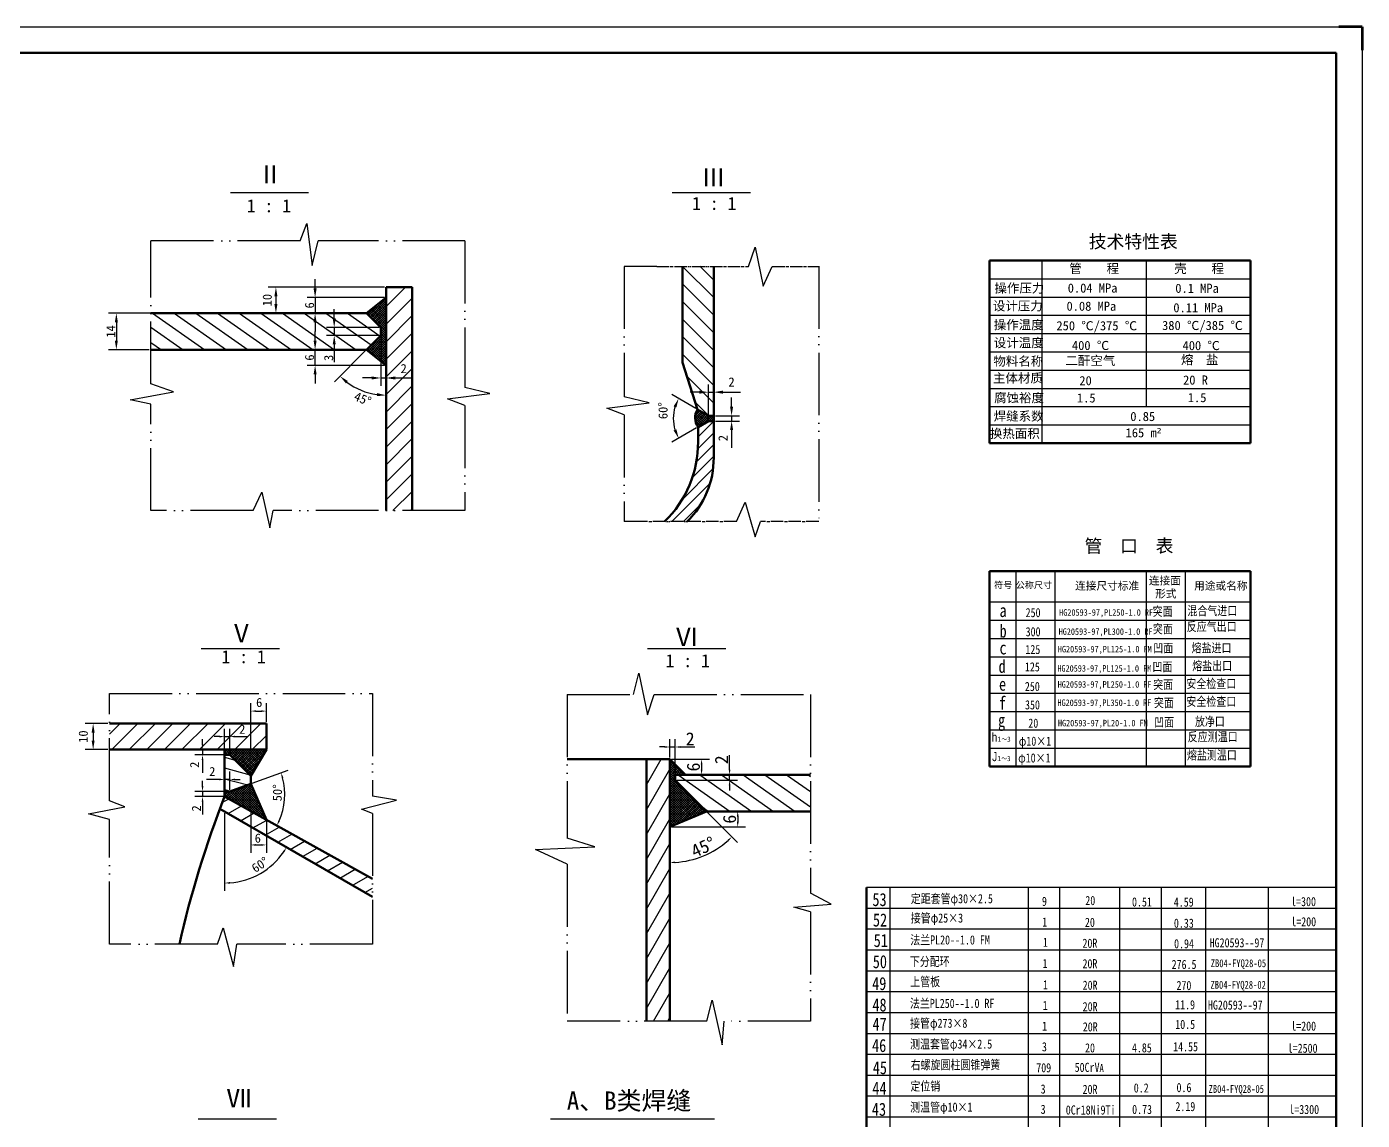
# Model space of a CAD drawing. Header units: millimetres. Extents: x 979 to 2168, y 348 to 1189.
# Drawn here: x 1656 to 2168, y 770 to 1189 of the extents above; entities that cross this region are included whole.
import ezdxf

# ---------------------------------------------------------------- set-up
doc = ezdxf.new("R2010")
doc.units = ezdxf.units.MM
doc.linetypes.add('ACAD_ISO05W100', pattern=[33, 24, -3, 0, -3, 0, -3])
for name, color, linetype in [('剖面线', 4, 'Continuous'), ('文字', 9, 'Continuous'), ('标注线', 3, 'Continuous')]:
    doc.layers.add(name, color=color, linetype=linetype)
for name, color, linetype, lineweight in [('图框角框', 5, 'Continuous', 200), ('打断线', 7, 'ACAD_ISO05W100', 25), ('焊接', 2, 'Continuous', 25), ('粗实线', 5, 'Continuous', 50), ('细实线', 7, 'Continuous', 25), ('螺栓', 7, 'Continuous', 30)]:
    doc.layers.add(name, color=color, linetype=linetype, lineweight=lineweight)
doc.styles.get("Standard").update_dxf_attribs({"font": 'SIMFANG.TTF', "height": 5})
doc.styles.add('明细栏', font='SIMFANG.TTF', dxfattribs={"width": 0.8, "height": 3.5})
doc.dimstyles.new('小尺寸标注', dxfattribs={"dimtxt": 3, "dimasz": 3.5, "dimexe": 3, "dimexo": 0.625, "dimtad": 1, "dimtxsty": 'Standard', "dimcen": 2.5, "dimadec": 0, "dimazin": 0, "dimtfac": 1, "dimtmove": 0, "dimatfit": 3, "dimfxl": 0, "dimarcsym": 0})
pattern_1 = [(45, (1057.5032, -260.4723), (-0.4490128, 0.4490128), []), (135, (1057.5032, -260.4723), (-0.4490128, -0.4490128), [])]

# ---------------------------------------------------------------- blocks, each defined once
blk = doc.blocks.new('*D3')
at = {"layer": 'Defpoints', "color": 0, "ltscale": 0.2}
for p in [(1902.31, 908.69), (1904.31, 900.69), (1916.31, 888.69), (1911.02, 870.22), (1902.31, 808.3)]:
    blk.add_point(p, dxfattribs=at)
at = {"layer": '标注线', "color": 0, "lineweight": -2, "ltscale": 0.2}
blk.add_line((1916.76, 888.25), (1928.21, 876.8), dxfattribs=at)
blk.add_arc((1902.31, 902.69), 33.62, 273.4089, 311.5911, dxfattribs=at)
at = {"layer": '标注线', "color": 0, "ltscale": 0.2}
for points in [[(1924.4, 877.79), (1924.86, 877.31), (1926.09, 878.92)], [(1904.32, 868.8), (1904.3, 869.47), (1902.31, 869.07)]]:
    blk.add_solid(points, dxfattribs=at)
at = {"layer": '标注线', "color": 0, "ltscale": 0.2, "insert": (1915.07, 875), "char_height": 5, "attachment_point": 5, "rotation": 24.7282}
blk.add_mtext('45°', dxfattribs=at)
blk = doc.blocks.new('*D4')
at = {"layer": 'Defpoints', "color": 0, "ltscale": 0.2}
for p in [(1916.31, 888.69), (1902.31, 882.69), (1928.32, 882.69)]:
    blk.add_point(p, dxfattribs=at)
at = {"layer": '标注线', "color": 0, "lineweight": -2, "ltscale": 0.2}
for p, q in [((1916.94, 888.69), (1931.32, 888.69)), ((1928.32, 886.69), (1928.32, 884.69)), ((1902.94, 882.69), (1931.32, 882.69))]:
    blk.add_line(p, q, dxfattribs=at)
at = {"layer": '标注线', "color": 0, "ltscale": 0.2}
for points in [[(1927.99, 886.69), (1928.66, 886.69), (1928.32, 888.69)], [(1927.99, 884.69), (1928.66, 884.69), (1928.32, 882.69)]]:
    blk.add_solid(points, dxfattribs=at)
at = {"layer": '标注线', "color": 0, "ltscale": 0.2, "insert": (1925.2, 885.69), "char_height": 5, "attachment_point": 5, "rotation": 90}
blk.add_mtext('6', dxfattribs=at)
blk = doc.blocks.new('*D5')
at = {"layer": 'Defpoints', "color": 0, "ltscale": 0.2}
for p in [(1902.31, 908.69), (1904.31, 902.69), (1914.45, 902.69)]:
    blk.add_point(p, dxfattribs=at)
at = {"layer": '标注线', "color": 0, "lineweight": -2, "ltscale": 0.2}
for p, q in [((1902.94, 908.69), (1917.45, 908.69)), ((1914.45, 906.69), (1914.45, 904.69)), ((1904.94, 902.69), (1917.45, 902.69))]:
    blk.add_line(p, q, dxfattribs=at)
at = {"layer": '标注线', "color": 0, "ltscale": 0.2}
for points in [[(1914.12, 906.69), (1914.79, 906.69), (1914.45, 908.69)], [(1914.12, 904.69), (1914.79, 904.69), (1914.45, 902.69)]]:
    blk.add_solid(points, dxfattribs=at)
at = {"layer": '标注线', "color": 0, "ltscale": 0.2, "insert": (1911.33, 905.69), "char_height": 5, "attachment_point": 5, "rotation": 90}
blk.add_mtext('6', dxfattribs=at)
blk = doc.blocks.new('*D6')
at = {"layer": 'Defpoints', "color": 0, "ltscale": 0.2}
for p in [(1904.31, 902.69), (1925.19, 902.69), (1904.31, 900.69)]:
    blk.add_point(p, dxfattribs=at)
at = {"layer": '标注线', "color": 0, "lineweight": -2, "ltscale": 0.2}
for p, q in [((1925.19, 904.69), (1925.19, 910.24)), ((1904.94, 902.69), (1928.19, 902.69)), ((1925.19, 900.69), (1925.19, 902.69)), ((1904.94, 900.69), (1928.19, 900.69)), ((1925.19, 898.69), (1925.19, 896.69))]:
    blk.add_line(p, q, dxfattribs=at)
at = {"layer": '标注线', "color": 0, "ltscale": 0.2}
for points in [[(1924.86, 904.69), (1925.53, 904.69), (1925.19, 902.69)], [(1924.86, 898.69), (1925.53, 898.69), (1925.19, 900.69)]]:
    blk.add_solid(points, dxfattribs=at)
at = {"layer": '标注线', "color": 0, "ltscale": 0.2, "insert": (1922.07, 908.47), "char_height": 5, "attachment_point": 5, "rotation": 90}
blk.add_mtext('2', dxfattribs=at)
blk = doc.blocks.new('*D7')
at = {"layer": 'Defpoints', "color": 0, "ltscale": 0.2}
for p in [(1904.31, 913.36), (1902.31, 908.69), (1904.31, 902.69)]:
    blk.add_point(p, dxfattribs=at)
at = {"layer": '标注线', "color": 0, "ltscale": 0.2}
for p, q in [((1900.31, 913.36), (1898.31, 913.36)), ((1902.31, 913.36), (1904.31, 913.36)), ((1906.31, 913.36), (1911.86, 913.36))]:
    blk.add_line(p, q, dxfattribs=at)
at = {"layer": '标注线', "color": 0, "lineweight": -2, "ltscale": 0.2}
for p, q in [((1902.31, 909.32), (1902.31, 916.36)), ((1904.31, 903.32), (1904.31, 916.36))]:
    blk.add_line(p, q, dxfattribs=at)
at = {"layer": '标注线', "color": 0, "ltscale": 0.2}
for points in [[(1900.31, 913.69), (1900.31, 913.02), (1902.31, 913.36)], [(1906.31, 913.69), (1906.31, 913.02), (1904.31, 913.36)]]:
    blk.add_solid(points, dxfattribs=at)
at = {"layer": '标注线', "color": 0, "ltscale": 0.2, "insert": (1910.09, 916.48), "char_height": 5, "attachment_point": 5}
blk.add_mtext('2', dxfattribs=at)

msp = doc.modelspace()

# ---------------------------------------------------------------- hatches: boundary and pattern name
at = {"layer": '剖面线'}
h = msp.add_hatch(dxfattribs=at)
h.set_pattern_fill('ANSI31', color=256, scale=1.5, angle=90, style=0)
h.set_pattern_definition([(135, (1101.9993, -259.291), (-3.367596, -3.367596), [])])
h.paths.add_polyline_path([(1919.108, 1097.695), (1907.108, 1097.695), (1907.108, 1060.773), (1912.844, 1042.773), (1917.108, 1040.312), (1919.108, 1040.312)])
h = msp.add_hatch(dxfattribs=at)
h.set_pattern_fill('ANSI31', color=256, scale=1.5, style=0)
h.set_pattern_definition([(45, (1026.052, -271.2353), (-3.367596, 3.367596), [])])
h.paths.add_polyline_path([(1793.501, 1003.963), (1803.501, 1003.963), (1803.501, 1089.649), (1793.501, 1089.649)])
h = msp.add_hatch(dxfattribs=at)
h.set_pattern_fill('ANSI31', color=256, scale=1.5, angle=100, style=0)
h.set_pattern_definition([(145, (1026.052, -271.2353), (-2.731658, -3.901212), [])])
h.paths.add_polyline_path([(1786.001, 1065.649), (1791.501, 1071.149), (1791.501, 1074.149), (1786.001, 1079.649), (1703.353, 1079.649), (1703.353, 1065.649)])
h = msp.add_hatch(dxfattribs=at)
h.set_pattern_fill('ANSI31', color=256, style=0)
h.set_pattern_definition([(45, (1101.9993, -259.291), (-2.245064, 2.245064), [])])
h.paths.add_polyline_path([(1919.108, 1024.312), (1919.108, 1038.312), (1917.108, 1038.312), (1913.108, 1036.002), (1913.108, 1030.312, -0.2028623), (1900.307, 999.763), (1908.935, 999.763, 0.2032407)])
h = msp.add_hatch(dxfattribs=at)
h.set_pattern_fill('ANSI31', color=256, scale=1.5, style=0)
h.set_pattern_definition([(45, (1098.087, -270.6028), (-3.367596, 3.367596), [])])
h.paths.add_polyline_path([(1747.632, 912.346), (1747.632, 922.346), (1687.488, 922.346), (1687.488, 912.346)])
h = msp.add_hatch(dxfattribs=at)
h.set_pattern_fill('ANSI31', color=256, scale=1.25, angle=120, style=0)
h.set_pattern_definition([(165, (1037.706, -174.2553), (-1.027188, -3.833518), [])])
h.paths.add_polyline_path([(1731.632, 896.346), (1733.632, 896.346), (1741.632, 899.258), (1741.632, 902.346), (1733.632, 910.346), (1731.632, 910.346)])
h = msp.add_hatch(dxfattribs=at)
h.set_pattern_fill('ANSI31', color=256, scale=1.5, angle=15, style=0)
h.set_pattern_definition([(60, (1061.21, -285.234), (-4.124446, 2.38125), [])])
h.paths.add_polyline_path([(1902.314, 908.695), (1893.314, 908.695), (1893.314, 808.297), (1902.314, 808.297)])
h = msp.add_hatch(dxfattribs=at)
h.set_pattern_fill('ANSI31', color=256, scale=1.5, angle=100, style=0)
h.set_pattern_definition([(145, (1061.21, -285.234), (-2.731658, -3.901212), [])])
h.paths.add_polyline_path([(1956.159, 888.695), (1956.159, 902.695), (1904.314, 902.695), (1904.314, 900.695), (1916.314, 888.695)])
at = {"layer": '剖面线', "ltscale": 0.2}
h = msp.add_hatch(dxfattribs=at)
h.set_pattern_fill('ANSI31', color=256, scale=1.5, angle=345, style=0)
h.set_pattern_definition([(30, (1098.087, -270.6028), (-2.38125, 4.124446), [])])
h.paths.add_polyline_path([(1788.278, 855.867), (1788.278, 862.786), (1731.632, 894.346, 0.0033285), (1729.81, 889.624)])
at = {"layer": '焊接', "ltscale": 0.2}
h = msp.add_hatch(dxfattribs=at)
h.set_pattern_fill('ANSI37', color=256, scale=0.2, style=0)
h.set_pattern_definition(pattern_1)
h.paths.add_polyline_path([(1793.501, 1085.649), (1786.001, 1079.649), (1791.501, 1074.149), (1791.501, 1071.149), (1786.001, 1065.649), (1793.501, 1059.649)])
h = msp.add_hatch(dxfattribs=at)
h.set_pattern_fill('ANSI37', color=256, scale=0.2, style=0)
h.set_pattern_definition(pattern_1)
h.paths.add_polyline_path([(1917.108, 1040.312), (1912.844, 1042.773, 0.2860476), (1913.108, 1036.002), (1917.108, 1038.312), (1919.108, 1038.312), (1919.108, 1038.812), (1919.108, 1040.312)])
h = msp.add_hatch(dxfattribs=at)
h.set_pattern_fill('ANSI37', color=256, scale=0.2, style=0)
h.set_pattern_definition(pattern_1)
h.paths.add_polyline_path([(1747.632, 912.346), (1731.632, 912.346), (1731.632, 910.971), (1731.632, 910.346), (1733.632, 910.346), (1741.632, 902.346)])
h = msp.add_hatch(dxfattribs=at)
h.set_pattern_fill('ANSI37', color=256, scale=0.2, style=0)
h.set_pattern_definition(pattern_1)
h.paths.add_polyline_path([(1902.314, 882.695), (1916.314, 888.695), (1904.314, 900.695), (1904.314, 902.695), (1908.314, 902.695), (1902.314, 908.695)])
h = msp.add_hatch(dxfattribs=at)
h.set_pattern_fill('ANSI37', color=256, scale=0.2, style=0)
h.set_pattern_definition(pattern_1)
h.paths.add_polyline_path([(1747.632, 885.432), (1741.632, 899.258), (1733.632, 896.346), (1731.632, 896.346), (1731.632, 894.346)])

# ---------------------------------------------------------------- linework, layer by layer
at = {"ltscale": 0.2}
for p, q in [((1733.82, 1125.886), (1763.82, 1125.886)), ((1903.231, 1125.886), (1933.231, 1125.886)), ((1760.613, 1107.419), (1763.145, 1114.058)), ((1763.145, 1114.058), (1765.165, 1097.911)), ((1765.165, 1097.911), (1767.449, 1107.419)), ((1932.389, 1097.597), (1935.059, 1105.008)), ((1935.059, 1105.008), (1938.06, 1090.013)), ((1938.06, 1090.013), (1941.564, 1097.597)), ((1711.986, 1049.469), (1703.353, 1052.513)), ((1833.257, 1048.836), (1823.749, 1051.12)), ((1695.424, 1046.43), (1711.986, 1049.469)), ((1703.353, 1044.799), (1695.424, 1046.43)), ((1817.11, 1046.815), (1833.257, 1048.836)), ((1823.749, 1044.284), (1817.11, 1046.815)), ((1878.162, 1043.25), (1894.309, 1045.27)), ((1894.309, 1045.27), (1884.801, 1047.554)), ((1884.801, 1040.718), (1878.162, 1043.25)), ((1742.534, 1003.963), (1745.91, 1011.016)), ((1745.91, 1011.016), (1748.906, 997.334)), ((1748.906, 997.334), (1750.182, 1003.963)), ((1927.781, 999.763), (1931.203, 1007.223)), ((1931.203, 1007.223), (1935.022, 993.871)), ((1891.433, 999.763), (1891.433, 999.763)), ((1891.433, 999.763), (1891.433, 999.763)), ((1935.022, 993.871), (1936.988, 999.763)), ((1722.651, 951.112), (1752.651, 951.112)), ((1893.712, 951.112), (1923.712, 951.112)), ((1888.346, 933.457), (1890.398, 941.66)), ((1890.398, 941.66), (1893.701, 925.709)), ((1893.701, 925.709), (1896.286, 933.457)), ((1693.347, 890.379), (1687.488, 892.721)), ((1784.041, 889.512), (1797.493, 892.981)), ((1797.493, 892.981), (1788.278, 894.568)), ((1679.461, 887.778), (1693.347, 890.379)), ((1687.488, 885.532), (1679.461, 887.778)), ((1788.278, 887.925), (1784.041, 889.512)), ((1873.521, 875.106), (1862.895, 878.373)), ((1850.769, 874.117), (1873.521, 875.106)), ((1862.895, 868.416), (1850.769, 874.117)), ((1964.17, 853.102), (1956.159, 857.314)), ((1949.856, 852.002), (1964.17, 853.102)), ((1956.159, 850.149), (1949.856, 852.002)), ((1728.921, 837.768), (1731.1, 843.988)), ((1731.1, 843.988), (1735.006, 829.247)), ((1735.006, 829.247), (1736.269, 837.768)), ((1916.486, 808.297), (1918.476, 816.248)), ((1918.476, 816.248), (1922.329, 799.196)), ((1922.329, 799.196), (1923.157, 808.297)), ((1721.532, 770.782), (1751.532, 770.782)), ((1856.479, 770.782), (1919.429, 770.782))]:
    msp.add_line(p, q, dxfattribs=at)
at = {"layer": 'Defpoints', "ltscale": 0.2}
for p, q in [((1703.353, 1089.976), (1703.353, 1107.419)), ((1720.292, 1107.419), (1703.353, 1107.419)), ((1897.26, 1097.597), (1884.801, 1097.597)), ((1891.433, 999.763), (1884.801, 999.763))]:
    msp.add_line(p, q, dxfattribs=at)
at = {"layer": '图框角框'}
for q in [(2158.735, 1189.465), (2167.735, 1180.465)]:
    msp.add_line((2167.735, 1189.465), q, dxfattribs=at)
at = {"layer": '打断线'}
for p, q in [((1760.613, 1107.419), (1720.292, 1107.419)), ((1823.749, 1107.419), (1767.449, 1107.419)), ((1823.749, 1107.419), (1823.749, 1051.12)), ((1884.801, 1097.597), (1884.801, 1047.554)), ((1959.364, 1097.695), (1959.364, 999.763)), ((1703.353, 1052.513), (1703.353, 1089.976)), ((1703.353, 1003.963), (1703.353, 1044.799)), ((1823.749, 1044.284), (1823.749, 1003.963)), ((1884.801, 1040.718), (1884.801, 999.763)), ((1742.534, 1003.963), (1703.353, 1003.963)), ((1823.749, 1003.963), (1750.182, 1003.963)), ((1687.488, 892.721), (1687.488, 933.877)), ((1687.488, 933.877), (1788.278, 933.877)), ((1788.278, 933.877), (1788.278, 894.568)), ((1862.895, 933.457), (1862.895, 878.373)), ((1862.895, 933.457), (1888.346, 933.457)), ((1896.286, 933.457), (1956.159, 933.457)), ((1956.159, 933.457), (1956.159, 857.314)), ((1788.278, 887.925), (1788.278, 837.768)), ((1687.488, 837.768), (1687.488, 885.532)), ((1862.895, 868.416), (1862.895, 808.297)), ((1956.159, 850.149), (1956.159, 808.297)), ((1728.921, 837.768), (1687.488, 837.768)), ((1788.278, 837.768), (1736.269, 837.768)), ((1916.486, 808.297), (1862.895, 808.297)), ((1956.159, 808.297), (1923.157, 808.297))]:
    msp.add_line(p, q, dxfattribs=at)
at = {"layer": '打断线', "ltscale": 0.2}
for p, q in [((1897.26, 1097.597), (1932.389, 1097.597)), ((1941.564, 1097.597), (1959.364, 1097.597)), ((1927.781, 999.763), (1891.433, 999.763)), ((1959.364, 999.763), (1936.988, 999.763))]:
    msp.add_line(p, q, dxfattribs=at)
at = {"layer": '标注线', "ltscale": 0.2}
for p, q in [((1766.307, 1089.149), (1766.307, 1092.649)), ((1792.876, 1089.649), (1748.284, 1089.649)), ((1751.284, 1086.149), (1751.284, 1083.149)), ((1792.876, 1085.649), (1763.307, 1085.649)), ((1766.307, 1085.649), (1766.307, 1079.649)), ((1773.631, 1077.649), (1773.631, 1081.149)), ((1703.358, 1079.649), (1687.116, 1079.649)), ((1690.116, 1076.149), (1690.116, 1069.149)), ((1769.783, 1079.649), (1748.284, 1079.649)), ((1785.376, 1079.649), (1763.307, 1079.649)), ((1766.307, 1076.149), (1766.307, 1072.649)), ((1766.307, 1069.149), (1766.307, 1072.649)), ((1790.876, 1074.149), (1770.631, 1074.149)), ((1790.876, 1071.149), (1770.631, 1071.149)), ((1773.631, 1074.149), (1773.631, 1071.149)), ((1791.501, 1070.524), (1791.501, 1051.811)), ((1702.728, 1065.649), (1687.116, 1065.649)), ((1785.376, 1065.649), (1763.307, 1065.649)), ((1766.307, 1059.649), (1766.307, 1065.649)), ((1773.631, 1067.649), (1773.631, 1060.899)), ((1785.56, 1065.207), (1773.727, 1053.375)), ((1792.876, 1059.649), (1763.307, 1059.649)), ((1766.307, 1056.149), (1766.307, 1052.649)), ((1788.001, 1054.811), (1784.501, 1054.811)), ((1791.501, 1054.811), (1793.501, 1054.811)), ((1793.501, 1059.024), (1793.501, 1051.811)), ((1797.001, 1054.811), (1803.751, 1054.811)), ((1917.108, 1038.937), (1917.108, 1052.372)), ((1919.108, 1038.886), (1919.108, 1052.372)), ((1912.303, 1043.086), (1903.057, 1048.424)), ((1913.608, 1049.372), (1910.108, 1049.372)), ((1917.108, 1049.372), (1919.108, 1049.372)), ((1922.608, 1049.372), (1929.358, 1049.372)), ((1925.966, 1043.812), (1925.966, 1047.312)), ((1919.733, 1040.312), (1928.966, 1040.312)), ((1925.966, 1040.312), (1925.966, 1038.312)), ((1912.567, 1035.69), (1903.057, 1030.199)), ((1919.733, 1038.312), (1928.966, 1038.312)), ((1925.966, 1034.812), (1925.966, 1028.062)), ((1741.632, 912.346), (1741.632, 930.12)), ((1743.632, 927.12), (1745.632, 927.12)), ((1747.632, 922.971), (1747.632, 930.12)), ((1686.863, 922.346), (1678.219, 922.346)), ((1681.219, 918.846), (1681.219, 915.846)), ((1729.632, 917.346), (1727.632, 917.346)), ((1731.632, 910.971), (1731.632, 920.346)), ((1731.632, 917.346), (1733.632, 917.346)), ((1733.632, 910.971), (1733.632, 920.346)), ((1735.632, 917.346), (1740.548, 917.346)), ((1686.863, 912.346), (1678.219, 912.346)), ((1731.007, 912.346), (1720.151, 912.346)), ((1723.151, 914.346), (1723.151, 916.346)), ((1723.151, 912.346), (1723.151, 910.346)), ((1731.007, 910.346), (1720.151, 910.346)), ((1723.151, 908.346), (1723.151, 903.429)), ((1731.632, 896.971), (1731.632, 903.911)), ((1733.632, 896.971), (1733.632, 903.911)), ((1742.219, 899.471), (1756.041, 904.502)), ((1731.007, 896.346), (1720.151, 896.346)), ((1723.151, 898.346), (1723.151, 900.346)), ((1723.151, 896.346), (1723.151, 894.346)), ((1729.632, 900.911), (1724.715, 900.911)), ((1733.632, 900.911), (1731.632, 900.911)), ((1735.632, 900.911), (1737.632, 900.911)), ((1731.007, 894.346), (1720.151, 894.346)), ((1723.151, 892.346), (1723.151, 887.429)), ((1731.632, 887.947), (1731.632, 858.201)), ((1741.632, 888.774), (1741.632, 872.808)), ((1747.632, 885.638), (1747.632, 872.808)), ((1743.632, 875.808), (1745.632, 875.808))]:
    msp.add_line(p, q, dxfattribs=at)
for centre, radius, start, end in [((1793.501, 1073.149), 24.965, 233.03921, 261.96079), ((1918.84, 1039.312), 15.224, 163.20123, 196.79877), ((1730.251, 895.115), 24.445, 335.56515, 15.31098), ((1731.632, 888.572), 27.371, 274.18753, 325.81247)]:
    msp.add_arc(centre, radius, start, end, dxfattribs=at)
for points in [[(1750.7, 1086.149), (1751.867, 1086.149), (1751.284, 1089.649)], [(1765.724, 1089.149), (1766.89, 1089.149), (1766.307, 1085.649)], [(1750.7, 1083.149), (1751.867, 1083.149), (1751.284, 1079.649)], [(1689.532, 1076.149), (1690.699, 1076.149), (1690.116, 1079.649)], [(1765.724, 1076.149), (1766.89, 1076.149), (1766.307, 1079.649)], [(1773.048, 1077.649), (1774.214, 1077.649), (1773.631, 1074.149)], [(1773.048, 1067.649), (1774.214, 1067.649), (1773.631, 1071.149)], [(1689.532, 1069.149), (1690.699, 1069.149), (1690.116, 1065.649)], [(1765.724, 1069.149), (1766.89, 1069.149), (1766.307, 1065.649)], [(1765.724, 1056.149), (1766.89, 1056.149), (1766.307, 1059.649)], [(1778.108, 1052.761), (1778.873, 1053.641), (1775.848, 1055.496)], [(1788.001, 1055.394), (1788.001, 1054.228), (1791.501, 1054.811)], [(1797.001, 1055.394), (1797.001, 1054.228), (1793.501, 1054.811)], [(1913.608, 1049.955), (1913.608, 1048.789), (1917.108, 1049.372)], [(1922.608, 1049.955), (1922.608, 1048.789), (1919.108, 1049.372)], [(1790.051, 1049.011), (1789.969, 1047.848), (1793.501, 1048.184)], [(1903.73, 1043.943), (1904.801, 1043.48), (1905.655, 1046.924)], [(1925.383, 1043.812), (1926.549, 1043.812), (1925.966, 1040.312)], [(1904.801, 1035.143), (1903.73, 1034.68), (1905.655, 1031.699)], [(1925.383, 1034.812), (1926.549, 1034.812), (1925.966, 1038.312)], [(1743.632, 927.453), (1743.632, 926.787), (1741.632, 927.12)], [(1745.632, 927.453), (1745.632, 926.787), (1747.632, 927.12)], [(1680.636, 918.846), (1681.802, 918.846), (1681.219, 922.346)], [(1729.632, 917.679), (1729.632, 917.012), (1731.632, 917.346)], [(1735.632, 917.679), (1735.632, 917.012), (1733.632, 917.346)], [(1680.636, 915.846), (1681.802, 915.846), (1681.219, 912.346)], [(1722.817, 914.346), (1723.484, 914.346), (1723.151, 912.346)], [(1722.817, 908.346), (1723.484, 908.346), (1723.151, 910.346)], [(1729.632, 901.245), (1729.632, 900.578), (1731.632, 900.911)], [(1735.632, 901.245), (1735.632, 900.578), (1733.632, 900.911)], [(1753.51, 901.469), (1754.146, 901.671), (1753.221, 903.476)], [(1722.817, 898.346), (1723.484, 898.346), (1723.151, 896.346)], [(1722.817, 892.346), (1723.484, 892.346), (1723.151, 894.346)], [(1752.804, 884.853), (1752.209, 885.153), (1751.605, 883.218)], [(1743.632, 876.141), (1743.632, 875.475), (1741.632, 875.808)], [(1745.632, 876.141), (1745.632, 875.475), (1747.632, 875.808)], [(1753.991, 873.37), (1754.555, 873.015), (1755.336, 874.887)], [(1733.642, 860.941), (1733.618, 861.607), (1731.632, 861.201)]]:
    msp.add_solid(points, dxfattribs=at)
at = {"layer": '粗实线', "lineweight": 50}
for p, q in [((1003.735, 1179.465), (2157.735, 1179.465)), ((2157.735, 1179.465), (2157.735, 358.465))]:
    msp.add_line(p, q, dxfattribs=at)
at = {"layer": '粗实线'}
for p, q in [((1907.108, 1097.695), (1907.108, 1060.773)), ((1919.108, 1097.695), (1919.108, 1038.812)), ((2024.869, 1099.832), (2024.869, 1029.832)), ((2124.869, 1099.832), (2024.869, 1099.832)), ((2124.869, 1029.832), (2124.869, 1099.832)), ((1786.001, 1079.649), (1793.501, 1085.649)), ((1793.501, 1089.649), (1803.501, 1089.649)), ((1793.501, 1089.649), (1793.501, 1003.963)), ((1803.501, 1003.963), (1803.501, 1089.649)), ((1703.353, 1079.649), (1786.001, 1079.649)), ((1791.501, 1074.149), (1786.001, 1079.649)), ((1791.501, 1071.149), (1786.001, 1065.649)), ((1791.501, 1074.149), (1791.501, 1071.149)), ((1703.353, 1065.649), (1786.001, 1065.649)), ((1786.001, 1065.649), (1793.501, 1059.649)), ((1907.108, 1060.773), (1912.844, 1042.773)), ((1917.108, 1040.312), (1912.844, 1042.773)), ((1919.108, 1040.312), (1917.108, 1040.312)), ((1917.108, 1038.312), (1913.108, 1036.002)), ((1913.108, 1036.002), (1913.108, 1030.312)), ((1919.108, 1038.312), (1917.108, 1038.312)), ((1919.108, 1038.812), (1919.108, 1024.312)), ((2024.869, 1029.832), (2124.869, 1029.832)), ((2024.869, 980.82), (2024.869, 905.82)), ((2124.869, 980.82), (2024.869, 980.82)), ((2124.869, 905.82), (2124.869, 980.82)), ((1687.488, 922.346), (1747.632, 922.346)), ((1747.632, 922.346), (1747.632, 912.346)), ((1687.488, 912.346), (1747.632, 912.346)), ((1731.632, 912.346), (1731.632, 894.346)), ((1741.632, 902.346), (1747.632, 912.346)), ((1731.632, 910.346), (1733.632, 910.346)), ((1733.632, 910.346), (1741.632, 902.346)), ((1862.895, 908.695), (1902.314, 908.695)), ((1893.314, 908.695), (1893.314, 808.297)), ((1902.314, 908.695), (1902.314, 808.297)), ((1902.314, 908.695), (1908.314, 902.695)), ((1741.632, 902.346), (1741.632, 899.258)), ((1904.314, 902.695), (1956.159, 902.695)), ((1904.314, 900.695), (1904.314, 902.695)), ((2024.869, 905.82), (2124.869, 905.82)), ((1731.632, 896.346), (1733.632, 896.346)), ((1733.632, 896.346), (1741.632, 899.258)), ((1904.314, 900.695), (1916.314, 888.695)), ((1731.632, 894.346), (1788.278, 862.786)), ((1729.81, 889.624), (1788.278, 855.867)), ((1916.314, 888.695), (1902.314, 882.695)), ((1916.314, 888.695), (1956.159, 888.695))]:
    msp.add_line(p, q, dxfattribs=at)
at = {"layer": '粗实线', "ltscale": 0.2}
msp.add_line((1741.632, 899.258), (1747.632, 885.432), dxfattribs=at)
at = {"layer": '粗实线', "color": 0, "lineweight": 50}
msp.add_line((1977.735, 422.465), (1977.735, 859.465), dxfattribs=at)
at = {"layer": '粗实线'}
for centre, radius, start, end in [((1918.41, 1039.6), 6.407, 150.30518, 214.15739), ((1870.61, 1030.163), 42.498, 314.32964, 0.19978), ((1885.072, 1024.034), 34.037, 314.51387, 0.4673), ((2085.348, 755.135), 380.125, 158.51711, 167.44462)]:
    msp.add_arc(centre, radius, start, end, dxfattribs=at)
at = {"layer": '细实线'}
for p, q in [((978.735, 1189.465), (2167.735, 1189.465)), ((2167.735, 1189.465), (2167.735, 348.465)), ((2044.869, 1099.832), (2044.869, 1029.832)), ((2084.869, 1099.832), (2084.869, 1043.832)), ((2024.869, 1092.832), (2124.869, 1092.832)), ((2024.869, 1085.832), (2124.869, 1085.832)), ((2024.869, 1078.832), (2124.869, 1078.832)), ((2024.869, 1071.832), (2124.869, 1071.832)), ((2024.869, 1064.832), (2124.869, 1064.832)), ((2024.869, 1057.832), (2124.869, 1057.832)), ((2024.869, 1050.832), (2124.869, 1050.832)), ((2024.869, 1043.832), (2124.869, 1043.832)), ((2024.869, 1036.832), (2124.869, 1036.832)), ((2034.869, 980.82), (2034.869, 905.82)), ((2049.869, 980.82), (2049.869, 905.82)), ((2084.869, 980.82), (2084.869, 905.82)), ((2099.869, 980.82), (2099.869, 905.82)), ((2124.869, 968.82), (2024.869, 968.82)), ((2124.869, 961.82), (2024.869, 961.82)), ((2124.869, 954.82), (2024.869, 954.82)), ((2124.869, 947.82), (2024.869, 947.82)), ((2124.869, 940.82), (2024.869, 940.82)), ((2124.869, 933.82), (2024.869, 933.82)), ((2124.869, 926.82), (2024.869, 926.82)), ((2124.869, 919.82), (2024.869, 919.82)), ((2124.869, 912.82), (2024.869, 912.82)), ((2157.735, 859.465), (1977.735, 859.465)), ((1986.735, 422.465), (1986.735, 859.465)), ((2039.735, 422.465), (2039.735, 859.465)), ((2051.735, 422.465), (2051.735, 859.465)), ((2074.735, 422.465), (2074.735, 859.465)), ((2090.735, 428.465), (2090.735, 859.465)), ((2107.735, 422.465), (2107.735, 859.465)), ((2131.735, 422.465), (2131.735, 859.465)), ((2157.735, 851.465), (1977.735, 851.465)), ((2157.735, 843.465), (1977.735, 843.465)), ((2157.735, 835.465), (1977.735, 835.465)), ((2157.735, 827.465), (1977.735, 827.465)), ((2157.735, 819.465), (1977.735, 819.465)), ((2157.735, 811.465), (1977.735, 811.465)), ((2157.735, 803.465), (1977.735, 803.465)), ((2157.735, 795.465), (1977.735, 795.465)), ((2157.735, 787.465), (1977.735, 787.465)), ((2157.735, 779.465), (1977.735, 779.465)), ((2157.735, 771.465), (1977.735, 771.465))]:
    msp.add_line(p, q, dxfattribs=at)

# ---------------------------------------------------------------- texts
at = {"ltscale": 0.2, "attachment_point": 1}
for s, insert, char_height, width in [('1 : 1', (1740.084, 1123.326), 5, 25.96784), ('1 : 1', (1910.792, 1124.233), 5, 25.96784), ('1 : 1', (1730.409, 950.465), 5, 25.96784), ('1 : 1', (1900.629, 948.946), 5, 25.96784), ('A、B类焊缝', (1862.803, 781.303), 7, 143.64)]:
    msp.add_mtext(s, dxfattribs=dict(at, insert=insert, char_height=char_height, width=width))
at = {"layer": '文字', "ltscale": 0.2, "attachment_point": 1, "style": '明细栏'}
for s, insert, char_height, width in [('混合气进口', (2100.708, 967.357), 3.5, 36.7), ('a', (2028.671, 968.177), 5, 7.61743), ('250', (2038.682, 966.63), 3.5, 12.07663), ('  HG20593-97,PL250-1.0 RF', (2048.411, 966.181), 2.5, 87.03333), ('突面', (2087.369, 967.089), 3.5, 13.65158), ('b', (2028.685, 960.292), 5, 6.33066), ('300', (2038.68, 959.285), 3.5, 11.93189), ('HG20593-97,PL300-1.0 RF', (2051.342, 958.861), 2.5, 58.32105), ('突面', (2087.453, 960.369), 3.5, 10.87499), ('反应气出口', (2100.444, 961.291), 3.5, 26.66439), ('c', (2028.665, 953.84), 5, 7.89211), ('125', (2038.587, 952.488), 3.5, 13.52934), ('凹面', (2087.616, 953.082), 3.5, 11.10637), ('熔盐进口', (2102.292, 953.114), 3.5, 23.76034), ('HG20593-97,PL125-1.0 FM', (2051.027, 952.117), 2.5, 59.11111), ('d', (2028.3, 946.78), 5, 8.1037), ('125', (2038.405, 945.831), 3.5, 14.30064), ('HG20593-97,PL125-1.0 FM', (2050.858, 944.749), 2.5, 57.86667), ('凹面', (2087.299, 945.92), 3.5, 11.67299), ('熔盐出口', (2102.556, 946.256), 3.5, 23.49634), ('e', (2028.473, 939.945), 5, 8.42149), ('250', (2038.398, 938.308), 3.5, 14.08322), ('{\\H0.7143x;HG20593-97,PL250-1.0 RF}', (2050.96, 938.61), 3.5, 56.41364), ('突面', (2087.596, 939.067), 3.5, 12.23351), ('安全检查口', (2100.307, 939.424), 3.5, 31.51244), ('f', (2028.421, 932.724), 5, 8.07783), ('突面', (2087.862, 932.085), 3.5, 13.39248), ('安全检查口', (2100.307, 932.566), 3.5, 30.74669), ('350', (2038.445, 931.273), 3.5, 16.78371), ('{\\H0.7143x;HG20593-97,PL350-1.0 RF}', (2050.872, 931.593), 3.5, 59.83939), ('g', (2028.121, 926.105), 5, 8.30843), ('20', (2039.713, 924.244), 3.5, 10.63306), ('HG20593-97,PL20-1.0 FM', (2051.069, 923.78), 2.5, 54.27333), ('凹面', (2087.96, 924.616), 3.5, 10.92429), ('  放净口', (2099.778, 924.917), 3.5, 23.49634), ('{\\fArial|b0|i0|c0|p32;\\H0.7x;h\\H0.5714x;1\\fFangSong_GB2312|b0|i0|c134|p49;～3}', (2025.656, 918.842), 5, 27.02), ('{\\C253;φ10×1}', (2036.053, 917.336), 3.5, 18.05833), ('反应测温口', (2100.822, 919.025), 3.5, 27.09259), ('{\\fArial|b0|i0|c0|p32;J\\H0.5714x;1\\fFangSong_GB2312|b0|i0|c134|p49;～3}', (2025.841, 911.44), 3.5, 21.54444), ('熔盐测温口', (2100.529, 912.033), 3.5, 26.82037), ('{\\C253;φ10×1}', (2035.821, 910.919), 3.5, 21.23333), ('53', (1979.948, 857.379), 5, 11.80687), ('定距套管{\\C253;φ}30×2.5', (1994.628, 856.966), 3.5, 50.925), ('9', (2044.936, 855.956), 3.5, 9.15782), ('20', (2061.559, 856.264), 3.5, 21.15731), ('0.51', (2079.457, 855.722), 3.5, 11.31667), ('4.59', (2095.488, 855.661), 3.5, 12.145), ('l=300', (2140.461, 855.86), 3.5, 18.40686), ('接管{\\C253;φ}25×3', (1994.647, 849.56), 3.5, 52.15603), ('52', (1980.146, 849.548), 5, 11.93869), ('1', (2045.03, 847.99), 3.5, 9.28219), ('20', (2061.413, 847.911), 3.5, 21.15731), ('0.33', (2095.522, 847.573), 3.5, 12.13554), ('l=200', (2140.513, 848.126), 3.5, 18.40686), ('51', (1980.435, 841.688), 5, 12.49842), ('法兰PL20--1.0 FM', (1994.45, 841.151), 3.5, 53.41333), ('1', (2045.296, 840.262), 3.5, 7.71896), ('20R', (2060.473, 839.879), 3.5, 24.74496), ('0.94', (2095.581, 839.709), 3.5, 12.51404), ('HG20593--97', (2109.232, 840.06), 3.5, 39.86889), ('50', (1980.079, 833.57), 5, 12.34326), ('下分配环', (1994.29, 832.903), 3.5, 50.55991), ('1', (2045.179, 832.126), 3.5, 7.71896), ('20R', (2060.481, 832.036), 3.5, 24.74496), ('276.5', (2094.658, 831.758), 3.5, 12.95), ('ZB04-FYQ28-05', (2109.649, 831.964), 3, 38.00533), ('49', (1979.842, 825.173), 5, 11.771), ('上管板', (1994.461, 825.169), 3.5, 48.85879), ('1', (2045.341, 823.951), 3.5, 7.71896), ('20R', (2060.536, 823.794), 3.5, 24.74496), ('270', (2096.506, 823.688), 3.5, 8.45633), ('ZB04-FYQ28-02', (2109.547, 823.694), 3, 38.00533), ('48', (1979.939, 816.971), 5, 12.38649), ('法兰PL250--1.0 RF', (1994.309, 816.831), 3.5, 53.41333), ('1', (2045.22, 816.041), 3.5, 7.71896), ('20R', (2060.549, 815.585), 3.5, 24.74496), ('11.9', (2096.001, 816.3), 3.5, 12.51404), ('HG20593--97', (2108.567, 816.2), 3.5, 39.86889), ('47', (1979.993, 809.635), 5, 12.97163), ('接管{\\C253;φ}273×8', (1994.385, 809.228), 3.5, 52.15603), ('1', (2045.022, 808.104), 3.5, 9.28219), ('20R', (2060.593, 807.827), 3.5, 24.74496), ('10.5', (2096.032, 808.768), 3.5, 12.6614), ('l=200', (2140.501, 808.121), 3.5, 18.40686), ('46', (1979.807, 801.44), 5, 12.97163), ('测温套管{\\C253;φ34}×{\\C253;2.5}', (1994.368, 801.226), 3.5, 50.33221), ('3', (2044.937, 800.183), 3.5, 6.97802), ('20', (2061.446, 799.773), 3.5, 21.15731), ('4.85', (2079.427, 799.792), 3.5, 10.71667), ('14.55', (2095.227, 800.22), 3.5, 12.35652), ('l=2500', (2139.155, 799.638), 3.5, 18.40686), ('右螺旋圆柱圆锥弹簧', (1994.599, 793.315), 3.5, 51.94542), ('45', (1980.089, 792.907), 5, 12.07804), ('709', (2042.753, 792.157), 3.5, 9.79809), ('50CrV{\\H0.8571x;A}', (2057.475, 792.306), 3.5, 25.03956), ('44', (1979.919, 785.041), 5, 11.91877), ('定位销', (1994.502, 785.121), 3.5, 49.93331), ('3', (2044.439, 783.998), 3.5, 7.16563), ('20R', (2060.516, 783.888), 3.5, 24.74496), ('0.2', (2080.139, 784.421), 3.5, 8.53132), ('0.6', (2096.522, 784.566), 3.5, 8.84164), ('ZB04-FYQ28-05', (2108.821, 783.777), 3, 38.00533), ('43', (1979.744, 776.981), 5, 11.92095), ('测温管{\\C253;φ10}×{\\C253;1}', (1994.413, 777.071), 3.5, 49.60079), ('3', (2044.439, 776.227), 3.5, 7.16563), ('0Cr18Ni9Ti', (2054.073, 775.974), 3.5, 28.99556), ('0.73', (2079.505, 776.174), 3.5, 14.74667), ('2.19', (2096.096, 777.284), 3.5, 10.79556), ('l=3300', (2139.755, 776.161), 3.5, 18.40686)]:
    msp.add_mtext(s, dxfattribs=dict(at, insert=insert, char_height=char_height, width=width))
at = {"layer": '标注线', "ltscale": 0.2, "char_height": 3.5, "attachment_point": 5}
for s, insert, rotation in [('10', (1747.969, 1084.649), 90), ('6', (1764.182, 1082.649), 90), ('14', (1687.991, 1072.649), 90), ('6', (1764.182, 1062.649), 90), ('3', (1771.506, 1062.524), 90), ('45°', (1784.551, 1046.78), 337.5), ('60°', (1899.698, 1042.296), 90), ('2', (1922.646, 1031.776), 90), ('10', (1677.436, 917.346), 90), ('2', (1720.091, 906.544), 90), ('50%%d', (1751.862, 895.821), 88.18725), ('2', (1720.802, 889.834), 90), ('60°', (1745.179, 868.225), 33.36319)]:
    msp.add_mtext(s, dxfattribs=dict(at, insert=insert, rotation=rotation))
for s, insert in [('2', (1800.263, 1058.425)), ('2', (1925.941, 1053.288)), ('6', (1744.868, 930.415)), ('2', (1738.379, 920.167)), ('2', (1726.884, 903.969)), ('6', (1744.343, 878.393))]:
    msp.add_mtext(s, dxfattribs=dict(at, insert=insert))
at = {"layer": '细实线'}
for s, insert, char_height, width, attachment_point in [('{\\C4;       \\H1.429x; 技术特性表}', (2042.809, 1109.602), 3.5, 63.15555, 1), ('{\\C4;    \\H1.167x; 管    程}', (2044.869, 1098.527), 3, 40, 1), ('{\\C4;    \\H1.167x; 壳    程}', (2085.087, 1098.527), 3, 40, 1), ('{\\C4; 操作压力}', (2035.104, 1089.07), 3.5, 28.15556, 5), ('{\\C4;0.04 MPa}', (2054.823, 1091.037), 3.5, 40, 1), ('{\\C4;     \\H1.167x;0.1 MPa}', (2085.853, 1090.953), 3, 40, 1), ('{\\C4; \\H1.167x;设计压力}', (2034.67, 1082.248), 3, 22.55364, 5), ('{\\C4;     \\H1.167x;0.08 MPa}', (2044.151, 1084.09), 3, 40, 1), ('{\\C4;     \\H1.167x;0.11 MPa}', (2085.099, 1083.506), 3, 40, 1), ('{\\C4; 操作温度}', (2034.814, 1075.015), 3.5, 24.052, 5), ('{\\C4;   \\H1.167x;250 ℃/375 ℃}', (2044.361, 1076.599), 3, 40, 1), ('{\\C4;   \\H1.167x;380 ℃/385 ℃}', (2084.869, 1076.7), 3, 40, 1), ('{\\C4; \\H1.167x;设计温度}', (2035.02, 1068.131), 3, 22.33333, 5), ('{\\C4;    \\H1.167x; 400 ℃}', (2045.886, 1069.032), 3, 40, 1), ('{\\C4;   \\H1.167x;    400 ℃}', (2083.191, 1069), 3, 40, 1), ('{\\C4; 物料名称}', (2034.683, 1061.063), 3.5, 26.08094, 5), ('{\\C4;   \\H1.167x; 二酐空气}', (2045.439, 1063.238), 3, 40, 1), ('{\\C4;   \\H1.167x;   熔  盐}', (2084.983, 1063.58), 3, 40, 1), ('{\\C4; \\H1.167x;主体材质}', (2034.704, 1054.606), 3, 27.94118, 5), ('{\\C4;       \\H1.167x;20}', (2044.983, 1055.555), 3, 40, 1), ('{\\C4;      \\H1.167x; 20 R}', (2084.413, 1055.782), 3, 40, 1), ('{\\C4; 腐蚀裕度}', (2034.952, 1047.022), 3.5, 31.18889, 5), ('{\\C4;     \\H1.167x; 1.5}', (2045.764, 1048.916), 3, 40, 1), ('{\\C4;1.5}', (2100.852, 1049.044), 3.5, 40, 1), ('{\\C4; \\H1.167x;焊缝系数}', (2034.976, 1039.985), 3, 22.625, 5), ('{\\C4;0.85}', (2078.81, 1041.809), 3.5, 68.56325, 1), ('{\\C4;换热面积}', (2034.537, 1033.343), 3.5, 20, 5), ('{\\C4;165 m\\fVerdana|b0|i0|c0|p32;²}', (2083.924, 1033.785), 3.5, 41.93874, 5), ('{\\C4;\\P       \\H1.429x;  管  口  表 }', (2037.791, 998.774), 3.5, 87.07811, 1), ('{\\fFangSong_GB2312|b0|i0|c134|p49;\\C4; \\P \\H1.2x;连接面\\P  形式}', (2084.226, 982.788), 2.5, 15, 1), ('{\\fFangSong_GB2312|b0|i0|c134|p49;\\C4;\\P 符号}', (2024.869, 980.82), 2.5, 10, 1), ('{\\fFangSong_GB2312|b0|i0|c134|p49;\\C4;\\P公称尺寸}', (2034.869, 980.82), 2.5, 15, 1), ('{\\fFangSong_GB2312|b0|i0|c134|p49;\\C4;\\P   \\H1.2x;连接尺寸标准}', (2067.369, 977.054), 2.5, 35, 5), ('{\\fFangSong_GB2312|b0|i0|c134|p49;\\C4;\\P  \\H1.2x;用途或名称}', (2099.869, 980.82), 2.5, 25, 1)]:
    msp.add_mtext(s, dxfattribs=dict(at, insert=insert, char_height=char_height, width=width, attachment_point=attachment_point))
at = {"layer": '螺栓', "ltscale": 0.2, "char_height": 7, "attachment_point": 1}
for s, insert, width in [('Ⅱ', (1744.264, 1136.37), 6.98436), ('Ⅲ', (1914.274, 1135.244), 9.64362), ('Ⅴ', (1733.278, 960.476), 7.63614), ('Ⅵ', (1904.133, 959.065), 9.31342), ('Ⅶ', (1732.454, 782.232), 6.20594)]:
    msp.add_mtext(s, dxfattribs=dict(at, insert=insert, width=width))

# ---------------------------------------------------------------- dimensions: what is measured, and where the dimension line sits
at = {"layer": '标注线', "ltscale": 0.2}
dim = msp.add_linear_dim(base=(1904.314, 913.357), p1=(1902.314, 908.695), p2=(1904.314, 902.695), dimstyle='小尺寸标注', override={"dimtxt": 3.5, "dimasz": 2, "dimlwd": 65535}, dxfattribs=at)
dim.commit()
dim.dimension.update_dxf_attribs({"geometry": '*D7', "text_midpoint": (1910.087, 916.482)})
dim = msp.add_angular_dim_2l(base=(1911.015, 870.22), line1=((1902.314, 908.695), (1902.314, 808.297)), line2=((1904.314, 900.695), (1916.314, 888.695)), dimstyle='小尺寸标注', override={"dimtxt": 3.5, "dimasz": 2}, dxfattribs=at)
dim.commit()
dim.dimension.update_dxf_attribs({"geometry": '*D3', "text_midpoint": (1916.377, 872.158), "dimtype": 162})
for base, p1, p2, picture, middle in [((1914.453, 902.695), (1902.314, 908.695), (1904.314, 902.695), '*D5', (1911.328, 905.695)), ((1928.324, 882.695), (1916.314, 888.695), (1902.314, 882.695), '*D4', (1925.199, 885.695))]:
    dim = msp.add_linear_dim(base=base, p1=p1, p2=p2, angle=90, dimstyle='小尺寸标注', override={"dimtxt": 3.5, "dimasz": 2}, dxfattribs=at)
    dim.commit()
    dim.dimension.update_dxf_attribs({"geometry": picture, "text_midpoint": middle})
dim = msp.add_linear_dim(base=(1925.192, 902.695), p1=(1904.314, 900.695), p2=(1904.314, 902.695), angle=90, dimstyle='小尺寸标注', override={"dimtxt": 3.5, "dimasz": 2}, dxfattribs=at)
dim.commit()
dim.dimension.update_dxf_attribs({"geometry": '*D6', "text_midpoint": (1925.192, 908.469), "dimtype": 160})

doc.saveas('drawing.dxf')
